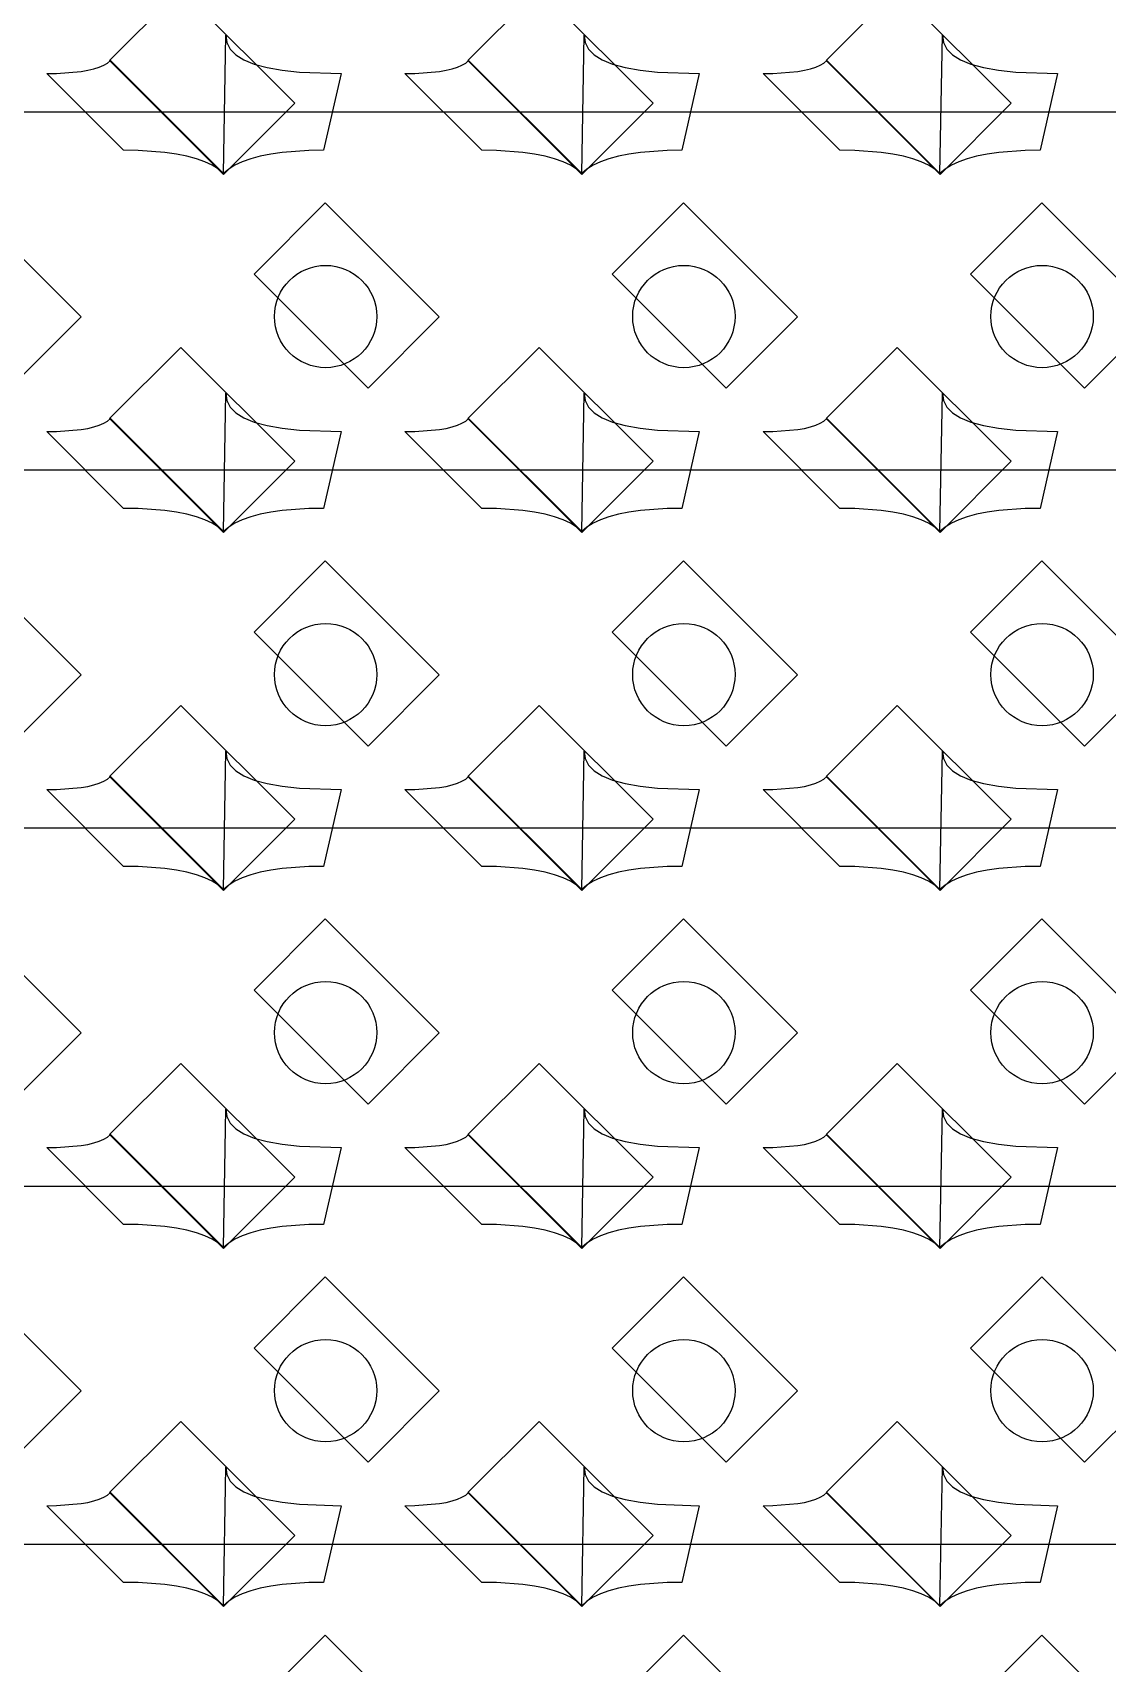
# Model space of a CAD drawing. Header units: inches. Extents: x 0.07 to 4.39, y 0.05 to 2.95.
# Drawn here: x 1.0528 to 1.2628, y 1.1767 to 1.4955 of the extents above; entities that cross this region are included whole.
import ezdxf

# ---------------------------------------------------------------- set-up
doc = ezdxf.new("R2010")
doc.units = ezdxf.units.IN
doc.header["$MEASUREMENT"] = 0
doc.layers.add('Top Layer', color=1, linetype='Continuous')

# ---------------------------------------------------------------- blocks, each defined once
blk = doc.blocks.new('0805_P_______________641')
at = {"layer": 'Top Layer'}
for p, q in [((-0.03937, 0.01575), (-0.01969, 0.01575)), ((-0.03937, -0.01575), (-0.03937, 0.01575)), ((-0.01969, 0.01575), (-0.01969, -0.01575)), ((0.01969, 0.01575), (0.03937, 0.01575)), ((0.01969, -0.01575), (0.01969, 0.01575)), ((0.03937, 0.01575), (0.03937, -0.01575)), ((-0.01969, -0.01575), (-0.03937, -0.01575)), ((0.03937, -0.01575), (0.01969, -0.01575))]:
    blk.add_line(p, q, dxfattribs=at)
blk = doc.blocks.new('0805_P_______________642')
at = {"layer": 'Top Layer'}
for p, q in [((-0.03937, 0.01575), (-0.01969, 0.01575)), ((-0.03937, -0.01575), (-0.03937, 0.01575)), ((-0.01969, 0.01575), (-0.01969, -0.01575)), ((0.01969, 0.01575), (0.03937, 0.01575)), ((0.01969, -0.01575), (0.01969, 0.01575)), ((0.03937, 0.01575), (0.03937, -0.01575)), ((-0.01969, -0.01575), (-0.03937, -0.01575)), ((0.03937, -0.01575), (0.01969, -0.01575))]:
    blk.add_line(p, q, dxfattribs=at)
blk = doc.blocks.new('0805_P_______________643')
at = {"layer": 'Top Layer'}
for p, q in [((-0.03937, 0.01575), (-0.01969, 0.01575)), ((-0.03937, -0.01575), (-0.03937, 0.01575)), ((-0.01969, 0.01575), (-0.01969, -0.01575)), ((0.01969, 0.01575), (0.03937, 0.01575)), ((0.01969, -0.01575), (0.01969, 0.01575)), ((0.03937, 0.01575), (0.03937, -0.01575)), ((-0.01969, -0.01575), (-0.03937, -0.01575)), ((0.03937, -0.01575), (0.01969, -0.01575))]:
    blk.add_line(p, q, dxfattribs=at)
blk = doc.blocks.new('0805_P_______________644')
at = {"layer": 'Top Layer'}
for p, q in [((-0.03937, 0.01575), (-0.01969, 0.01575)), ((-0.03937, -0.01575), (-0.03937, 0.01575)), ((-0.01969, 0.01575), (-0.01969, -0.01575)), ((0.01969, 0.01575), (0.03937, 0.01575)), ((0.01969, -0.01575), (0.01969, 0.01575)), ((0.03937, 0.01575), (0.03937, -0.01575)), ((-0.01969, -0.01575), (-0.03937, -0.01575)), ((0.03937, -0.01575), (0.01969, -0.01575))]:
    blk.add_line(p, q, dxfattribs=at)
blk = doc.blocks.new('0805_P_______________681')
at = {"layer": 'Top Layer'}
for p, q in [((-0.03937, 0.01575), (-0.01969, 0.01575)), ((-0.03937, -0.01575), (-0.03937, 0.01575)), ((-0.01969, 0.01575), (-0.01969, -0.01575)), ((0.01969, 0.01575), (0.03937, 0.01575)), ((0.01969, -0.01575), (0.01969, 0.01575)), ((0.03937, 0.01575), (0.03937, -0.01575)), ((-0.01969, -0.01575), (-0.03937, -0.01575)), ((0.03937, -0.01575), (0.01969, -0.01575))]:
    blk.add_line(p, q, dxfattribs=at)
blk = doc.blocks.new('0805_P_______________682')
at = {"layer": 'Top Layer'}
for p, q in [((-0.03937, 0.01575), (-0.01969, 0.01575)), ((-0.03937, -0.01575), (-0.03937, 0.01575)), ((-0.01969, 0.01575), (-0.01969, -0.01575)), ((0.01969, 0.01575), (0.03937, 0.01575)), ((0.01969, -0.01575), (0.01969, 0.01575)), ((0.03937, 0.01575), (0.03937, -0.01575)), ((-0.01969, -0.01575), (-0.03937, -0.01575)), ((0.03937, -0.01575), (0.01969, -0.01575))]:
    blk.add_line(p, q, dxfattribs=at)
blk = doc.blocks.new('0805_P_______________683')
at = {"layer": 'Top Layer'}
for p, q in [((-0.03937, 0.01575), (-0.01969, 0.01575)), ((-0.03937, -0.01575), (-0.03937, 0.01575)), ((-0.01969, 0.01575), (-0.01969, -0.01575)), ((0.01969, 0.01575), (0.03937, 0.01575)), ((0.01969, -0.01575), (0.01969, 0.01575)), ((0.03937, 0.01575), (0.03937, -0.01575)), ((-0.01969, -0.01575), (-0.03937, -0.01575)), ((0.03937, -0.01575), (0.01969, -0.01575))]:
    blk.add_line(p, q, dxfattribs=at)
blk = doc.blocks.new('0805_P_______________684')
at = {"layer": 'Top Layer'}
for p, q in [((-0.03937, 0.01575), (-0.01969, 0.01575)), ((-0.03937, -0.01575), (-0.03937, 0.01575)), ((-0.01969, 0.01575), (-0.01969, -0.01575)), ((0.01969, 0.01575), (0.03937, 0.01575)), ((0.01969, -0.01575), (0.01969, 0.01575)), ((0.03937, 0.01575), (0.03937, -0.01575)), ((-0.01969, -0.01575), (-0.03937, -0.01575)), ((0.03937, -0.01575), (0.01969, -0.01575))]:
    blk.add_line(p, q, dxfattribs=at)
blk = doc.blocks.new('0805_P_______________721')
at = {"layer": 'Top Layer'}
for p, q in [((-0.03937, 0.01575), (-0.01969, 0.01575)), ((-0.03937, -0.01575), (-0.03937, 0.01575)), ((-0.01969, 0.01575), (-0.01969, -0.01575)), ((0.01969, 0.01575), (0.03937, 0.01575)), ((0.01969, -0.01575), (0.01969, 0.01575)), ((0.03937, 0.01575), (0.03937, -0.01575)), ((-0.01969, -0.01575), (-0.03937, -0.01575)), ((0.03937, -0.01575), (0.01969, -0.01575))]:
    blk.add_line(p, q, dxfattribs=at)
blk = doc.blocks.new('0805_P_______________722')
at = {"layer": 'Top Layer'}
for p, q in [((-0.03937, 0.01575), (-0.01969, 0.01575)), ((-0.03937, -0.01575), (-0.03937, 0.01575)), ((-0.01969, 0.01575), (-0.01969, -0.01575)), ((0.01969, 0.01575), (0.03937, 0.01575)), ((0.01969, -0.01575), (0.01969, 0.01575)), ((0.03937, 0.01575), (0.03937, -0.01575)), ((-0.01969, -0.01575), (-0.03937, -0.01575)), ((0.03937, -0.01575), (0.01969, -0.01575))]:
    blk.add_line(p, q, dxfattribs=at)
blk = doc.blocks.new('0805_P_______________723')
at = {"layer": 'Top Layer'}
for p, q in [((-0.03937, 0.01575), (-0.01969, 0.01575)), ((-0.03937, -0.01575), (-0.03937, 0.01575)), ((-0.01969, 0.01575), (-0.01969, -0.01575)), ((0.01969, 0.01575), (0.03937, 0.01575)), ((0.01969, -0.01575), (0.01969, 0.01575)), ((0.03937, 0.01575), (0.03937, -0.01575)), ((-0.01969, -0.01575), (-0.03937, -0.01575)), ((0.03937, -0.01575), (0.01969, -0.01575))]:
    blk.add_line(p, q, dxfattribs=at)
blk = doc.blocks.new('0805_P_______________724')
at = {"layer": 'Top Layer'}
for p, q in [((-0.03937, 0.01575), (-0.01969, 0.01575)), ((-0.03937, -0.01575), (-0.03937, 0.01575)), ((-0.01969, 0.01575), (-0.01969, -0.01575)), ((0.01969, 0.01575), (0.03937, 0.01575)), ((0.01969, -0.01575), (0.01969, 0.01575)), ((0.03937, 0.01575), (0.03937, -0.01575)), ((-0.01969, -0.01575), (-0.03937, -0.01575)), ((0.03937, -0.01575), (0.01969, -0.01575))]:
    blk.add_line(p, q, dxfattribs=at)
blk = doc.blocks.new('0805_P_______________761')
at = {"layer": 'Top Layer'}
for p, q in [((-0.03937, 0.01575), (-0.01969, 0.01575)), ((-0.03937, -0.01575), (-0.03937, 0.01575)), ((-0.01969, 0.01575), (-0.01969, -0.01575)), ((0.01969, 0.01575), (0.03937, 0.01575)), ((0.01969, -0.01575), (0.01969, 0.01575)), ((0.03937, 0.01575), (0.03937, -0.01575)), ((-0.01969, -0.01575), (-0.03937, -0.01575)), ((0.03937, -0.01575), (0.01969, -0.01575))]:
    blk.add_line(p, q, dxfattribs=at)
blk = doc.blocks.new('0805_P_______________762')
at = {"layer": 'Top Layer'}
for p, q in [((-0.03937, 0.01575), (-0.01969, 0.01575)), ((-0.03937, -0.01575), (-0.03937, 0.01575)), ((-0.01969, 0.01575), (-0.01969, -0.01575)), ((0.01969, 0.01575), (0.03937, 0.01575)), ((0.01969, -0.01575), (0.01969, 0.01575)), ((0.03937, 0.01575), (0.03937, -0.01575)), ((-0.01969, -0.01575), (-0.03937, -0.01575)), ((0.03937, -0.01575), (0.01969, -0.01575))]:
    blk.add_line(p, q, dxfattribs=at)
blk = doc.blocks.new('0805_P_______________763')
at = {"layer": 'Top Layer'}
for p, q in [((-0.03937, 0.01575), (-0.01969, 0.01575)), ((-0.03937, -0.01575), (-0.03937, 0.01575)), ((-0.01969, 0.01575), (-0.01969, -0.01575)), ((0.01969, 0.01575), (0.03937, 0.01575)), ((0.01969, -0.01575), (0.01969, 0.01575)), ((0.03937, 0.01575), (0.03937, -0.01575)), ((-0.01969, -0.01575), (-0.03937, -0.01575)), ((0.03937, -0.01575), (0.01969, -0.01575))]:
    blk.add_line(p, q, dxfattribs=at)
blk = doc.blocks.new('0805_P_______________764')
at = {"layer": 'Top Layer'}
for p, q in [((-0.03937, 0.01575), (-0.01969, 0.01575)), ((-0.03937, -0.01575), (-0.03937, 0.01575)), ((-0.01969, 0.01575), (-0.01969, -0.01575)), ((0.01969, 0.01575), (0.03937, 0.01575)), ((0.01969, -0.01575), (0.01969, 0.01575)), ((0.03937, 0.01575), (0.03937, -0.01575)), ((-0.01969, -0.01575), (-0.03937, -0.01575)), ((0.03937, -0.01575), (0.01969, -0.01575))]:
    blk.add_line(p, q, dxfattribs=at)
blk = doc.blocks.new('0805_P_______________801')
at = {"layer": 'Top Layer'}
for p, q in [((-0.03937, 0.01575), (-0.01969, 0.01575)), ((-0.03937, -0.01575), (-0.03937, 0.01575)), ((-0.01969, 0.01575), (-0.01969, -0.01575)), ((0.01969, 0.01575), (0.03937, 0.01575)), ((0.01969, -0.01575), (0.01969, 0.01575)), ((0.03937, 0.01575), (0.03937, -0.01575)), ((-0.01969, -0.01575), (-0.03937, -0.01575)), ((0.03937, -0.01575), (0.01969, -0.01575))]:
    blk.add_line(p, q, dxfattribs=at)
blk = doc.blocks.new('0805_P_______________802')
at = {"layer": 'Top Layer'}
for p, q in [((-0.03937, 0.01575), (-0.01969, 0.01575)), ((-0.03937, -0.01575), (-0.03937, 0.01575)), ((-0.01969, 0.01575), (-0.01969, -0.01575)), ((0.01969, 0.01575), (0.03937, 0.01575)), ((0.01969, -0.01575), (0.01969, 0.01575)), ((0.03937, 0.01575), (0.03937, -0.01575)), ((-0.01969, -0.01575), (-0.03937, -0.01575)), ((0.03937, -0.01575), (0.01969, -0.01575))]:
    blk.add_line(p, q, dxfattribs=at)
blk = doc.blocks.new('0805_P_______________803')
at = {"layer": 'Top Layer'}
for p, q in [((-0.03937, 0.01575), (-0.01969, 0.01575)), ((-0.03937, -0.01575), (-0.03937, 0.01575)), ((-0.01969, 0.01575), (-0.01969, -0.01575)), ((0.01969, 0.01575), (0.03937, 0.01575)), ((0.01969, -0.01575), (0.01969, 0.01575)), ((0.03937, 0.01575), (0.03937, -0.01575)), ((-0.01969, -0.01575), (-0.03937, -0.01575)), ((0.03937, -0.01575), (0.01969, -0.01575))]:
    blk.add_line(p, q, dxfattribs=at)
blk = doc.blocks.new('0805_P_______________804')
at = {"layer": 'Top Layer'}
for p, q in [((-0.03937, 0.01575), (-0.01969, 0.01575)), ((-0.03937, -0.01575), (-0.03937, 0.01575)), ((-0.01969, 0.01575), (-0.01969, -0.01575)), ((0.01969, 0.01575), (0.03937, 0.01575)), ((0.01969, -0.01575), (0.01969, 0.01575)), ((0.03937, 0.01575), (0.03937, -0.01575)), ((-0.01969, -0.01575), (-0.03937, -0.01575)), ((0.03937, -0.01575), (0.01969, -0.01575))]:
    blk.add_line(p, q, dxfattribs=at)

msp = doc.modelspace()

# ---------------------------------------------------------------- linework, layer by layer
at = {"layer": 'Top Layer'}
for p, q in [((1.09005, 1.46795), (1.09051, 1.495)), ((1.09051, 1.495), (1.09071, 1.49357)), ((1.09071, 1.49357), (1.09137, 1.4923)), ((1.09137, 1.4923), (1.09248, 1.49117)), ((1.16005, 1.46795), (1.16051, 1.495)), ((1.16051, 1.495), (1.16071, 1.49357)), ((1.16071, 1.49357), (1.16137, 1.4923)), ((1.16137, 1.4923), (1.16248, 1.49117)), ((1.23005, 1.46795), (1.23051, 1.495)), ((1.23051, 1.495), (1.23071, 1.49357)), ((1.23071, 1.49357), (1.23137, 1.4923)), ((1.23137, 1.4923), (1.23248, 1.49117)), ((1.06576, 1.48875), (1.06664, 1.48914)), ((1.06664, 1.48914), (1.06737, 1.48957)), ((1.06737, 1.48957), (1.06795, 1.49005)), ((1.06795, 1.49005), (1.09005, 1.46795)), ((1.09248, 1.49117), (1.09405, 1.4902)), ((1.09405, 1.4902), (1.09607, 1.48937)), ((1.09607, 1.48937), (1.09855, 1.4887)), ((1.13576, 1.48875), (1.13664, 1.48914)), ((1.13664, 1.48914), (1.13737, 1.48957)), ((1.13737, 1.48957), (1.13795, 1.49005)), ((1.13795, 1.49005), (1.16005, 1.46795)), ((1.16248, 1.49117), (1.16405, 1.4902)), ((1.16405, 1.4902), (1.16607, 1.48937)), ((1.16607, 1.48937), (1.16855, 1.4887)), ((1.20576, 1.48875), (1.20664, 1.48914)), ((1.20664, 1.48914), (1.20737, 1.48957)), ((1.20737, 1.48957), (1.20795, 1.49005)), ((1.20795, 1.49005), (1.23005, 1.46795)), ((1.23248, 1.49117), (1.23405, 1.4902)), ((1.23405, 1.4902), (1.23607, 1.48937)), ((1.23607, 1.48937), (1.23855, 1.4887)), ((1.05551, 1.4875), (1.05741, 1.48753)), ((1.07051, 1.4725), (1.05551, 1.4875)), ((1.05741, 1.48753), (1.06225, 1.48791)), ((1.06225, 1.48791), (1.06356, 1.48814)), ((1.06356, 1.48814), (1.06474, 1.48842)), ((1.06474, 1.48842), (1.06576, 1.48875)), ((1.09855, 1.4887), (1.10148, 1.48817)), ((1.10148, 1.48817), (1.10487, 1.4878)), ((1.10487, 1.4878), (1.11301, 1.4875)), ((1.11301, 1.4875), (1.1096, 1.4725)), ((1.12551, 1.4875), (1.12741, 1.48753)), ((1.14051, 1.4725), (1.12551, 1.4875)), ((1.12741, 1.48753), (1.13225, 1.48791)), ((1.13225, 1.48791), (1.13356, 1.48814)), ((1.13356, 1.48814), (1.13474, 1.48842)), ((1.13474, 1.48842), (1.13576, 1.48875)), ((1.16855, 1.4887), (1.17148, 1.48817)), ((1.17148, 1.48817), (1.17487, 1.4878)), ((1.17487, 1.4878), (1.18301, 1.4875)), ((1.18301, 1.4875), (1.1796, 1.4725)), ((1.19551, 1.4875), (1.19741, 1.48753)), ((1.21051, 1.4725), (1.19551, 1.4875)), ((1.19741, 1.48753), (1.20225, 1.48791)), ((1.20225, 1.48791), (1.20356, 1.48814)), ((1.20356, 1.48814), (1.20474, 1.48842)), ((1.20474, 1.48842), (1.20576, 1.48875)), ((1.23855, 1.4887), (1.24148, 1.48817)), ((1.24148, 1.48817), (1.24487, 1.4878)), ((1.24487, 1.4878), (1.25301, 1.4875)), ((1.25301, 1.4875), (1.2496, 1.4725)), ((1.01588, 1.48), (1.22588, 1.48)), ((1.22588, 1.48), (1.29588, 1.48)), ((1.0734, 1.47245), (1.07051, 1.4725)), ((1.07857, 1.47209), (1.0734, 1.47245)), ((1.08084, 1.47177), (1.07857, 1.47209)), ((1.0829, 1.47136), (1.08084, 1.47177)), ((1.08475, 1.47086), (1.0829, 1.47136)), ((1.08639, 1.47027), (1.08475, 1.47086)), ((1.08782, 1.46959), (1.08639, 1.47027)), ((1.09372, 1.47027), (1.09229, 1.46959)), ((1.09536, 1.47086), (1.09372, 1.47027)), ((1.09721, 1.47136), (1.09536, 1.47086)), ((1.09927, 1.47177), (1.09721, 1.47136)), ((1.10154, 1.47209), (1.09927, 1.47177)), ((1.10671, 1.47245), (1.10154, 1.47209)), ((1.1096, 1.4725), (1.10671, 1.47245)), ((1.1434, 1.47245), (1.14051, 1.4725)), ((1.14857, 1.47209), (1.1434, 1.47245)), ((1.15084, 1.47177), (1.14857, 1.47209)), ((1.1529, 1.47136), (1.15084, 1.47177)), ((1.15475, 1.47086), (1.1529, 1.47136)), ((1.15639, 1.47027), (1.15475, 1.47086)), ((1.15782, 1.46959), (1.15639, 1.47027)), ((1.16372, 1.47027), (1.16229, 1.46959)), ((1.16536, 1.47086), (1.16372, 1.47027)), ((1.16721, 1.47136), (1.16536, 1.47086)), ((1.16927, 1.47177), (1.16721, 1.47136)), ((1.17154, 1.47209), (1.16927, 1.47177)), ((1.17671, 1.47245), (1.17154, 1.47209)), ((1.1796, 1.4725), (1.17671, 1.47245)), ((1.2134, 1.47245), (1.21051, 1.4725)), ((1.21857, 1.47209), (1.2134, 1.47245)), ((1.22084, 1.47177), (1.21857, 1.47209)), ((1.2229, 1.47136), (1.22084, 1.47177)), ((1.22475, 1.47086), (1.2229, 1.47136)), ((1.22639, 1.47027), (1.22475, 1.47086)), ((1.22782, 1.46959), (1.22639, 1.47027)), ((1.23372, 1.47027), (1.23229, 1.46959)), ((1.23536, 1.47086), (1.23372, 1.47027)), ((1.23721, 1.47136), (1.23536, 1.47086)), ((1.23927, 1.47177), (1.23721, 1.47136)), ((1.24154, 1.47209), (1.23927, 1.47177)), ((1.24671, 1.47245), (1.24154, 1.47209)), ((1.2496, 1.4725), (1.24671, 1.47245)), ((1.08904, 1.46882), (1.08782, 1.46959)), ((1.09005, 1.46795), (1.08904, 1.46882)), ((1.09107, 1.46882), (1.09005, 1.46795)), ((1.09229, 1.46959), (1.09107, 1.46882)), ((1.15904, 1.46882), (1.15782, 1.46959)), ((1.16005, 1.46795), (1.15904, 1.46882)), ((1.16107, 1.46882), (1.16005, 1.46795)), ((1.16229, 1.46959), (1.16107, 1.46882)), ((1.22904, 1.46882), (1.22782, 1.46959)), ((1.23005, 1.46795), (1.22904, 1.46882)), ((1.23107, 1.46882), (1.23005, 1.46795)), ((1.23229, 1.46959), (1.23107, 1.46882)), ((1.09005, 1.39795), (1.09051, 1.425)), ((1.09051, 1.425), (1.09071, 1.42357)), ((1.09071, 1.42357), (1.09137, 1.4223)), ((1.09137, 1.4223), (1.09248, 1.42117)), ((1.16005, 1.39795), (1.16051, 1.425)), ((1.16051, 1.425), (1.16071, 1.42357)), ((1.16071, 1.42357), (1.16137, 1.4223)), ((1.16137, 1.4223), (1.16248, 1.42117)), ((1.23005, 1.39795), (1.23051, 1.425)), ((1.23051, 1.425), (1.23071, 1.42357)), ((1.23071, 1.42357), (1.23137, 1.4223)), ((1.23137, 1.4223), (1.23248, 1.42117)), ((1.06576, 1.41875), (1.06664, 1.41914)), ((1.06664, 1.41914), (1.06737, 1.41957)), ((1.06737, 1.41957), (1.06795, 1.42006)), ((1.06795, 1.42006), (1.09005, 1.39795)), ((1.09248, 1.42117), (1.09405, 1.4202)), ((1.09405, 1.4202), (1.09607, 1.41937)), ((1.09607, 1.41937), (1.09855, 1.4187)), ((1.13576, 1.41875), (1.13664, 1.41914)), ((1.13664, 1.41914), (1.13737, 1.41957)), ((1.13737, 1.41957), (1.13795, 1.42006)), ((1.13795, 1.42006), (1.16005, 1.39795)), ((1.16248, 1.42117), (1.16405, 1.4202)), ((1.16405, 1.4202), (1.16607, 1.41937)), ((1.16607, 1.41937), (1.16855, 1.4187)), ((1.20576, 1.41875), (1.20664, 1.41914)), ((1.20664, 1.41914), (1.20737, 1.41957)), ((1.20737, 1.41957), (1.20795, 1.42006)), ((1.20795, 1.42006), (1.23005, 1.39795)), ((1.23248, 1.42117), (1.23405, 1.4202)), ((1.23405, 1.4202), (1.23607, 1.41937)), ((1.23607, 1.41937), (1.23855, 1.4187)), ((1.05551, 1.4175), (1.05741, 1.41753)), ((1.07051, 1.4025), (1.05551, 1.4175)), ((1.05741, 1.41753), (1.06225, 1.41791)), ((1.06225, 1.41791), (1.06356, 1.41814)), ((1.06356, 1.41814), (1.06474, 1.41842)), ((1.06474, 1.41842), (1.06576, 1.41875)), ((1.09855, 1.4187), (1.10148, 1.41817)), ((1.10148, 1.41817), (1.10487, 1.4178)), ((1.10487, 1.4178), (1.11301, 1.4175)), ((1.11301, 1.4175), (1.1096, 1.4025)), ((1.12551, 1.4175), (1.12741, 1.41753)), ((1.14051, 1.4025), (1.12551, 1.4175)), ((1.12741, 1.41753), (1.13225, 1.41791)), ((1.13225, 1.41791), (1.13356, 1.41814)), ((1.13356, 1.41814), (1.13474, 1.41842)), ((1.13474, 1.41842), (1.13576, 1.41875)), ((1.16855, 1.4187), (1.17148, 1.41817)), ((1.17148, 1.41817), (1.17487, 1.4178)), ((1.17487, 1.4178), (1.18301, 1.4175)), ((1.18301, 1.4175), (1.1796, 1.4025)), ((1.19551, 1.4175), (1.19741, 1.41753)), ((1.21051, 1.4025), (1.19551, 1.4175)), ((1.19741, 1.41753), (1.20225, 1.41791)), ((1.20225, 1.41791), (1.20356, 1.41814)), ((1.20356, 1.41814), (1.20474, 1.41842)), ((1.20474, 1.41842), (1.20576, 1.41875)), ((1.23855, 1.4187), (1.24148, 1.41817)), ((1.24148, 1.41817), (1.24487, 1.4178)), ((1.24487, 1.4178), (1.25301, 1.4175)), ((1.25301, 1.4175), (1.2496, 1.4025)), ((0.87588, 1.41), (1.08588, 1.41)), ((1.08588, 1.41), (1.22588, 1.41)), ((1.22588, 1.41), (1.29588, 1.41)), ((1.0734, 1.40245), (1.07051, 1.4025)), ((1.07857, 1.40209), (1.0734, 1.40245)), ((1.08084, 1.40177), (1.07857, 1.40209)), ((1.0829, 1.40136), (1.08084, 1.40177)), ((1.08475, 1.40086), (1.0829, 1.40136)), ((1.08639, 1.40027), (1.08475, 1.40086)), ((1.08782, 1.39959), (1.08639, 1.40027)), ((1.09372, 1.40027), (1.09229, 1.39959)), ((1.09536, 1.40086), (1.09372, 1.40027)), ((1.09721, 1.40136), (1.09536, 1.40086)), ((1.09927, 1.40177), (1.09721, 1.40136)), ((1.10154, 1.40209), (1.09927, 1.40177)), ((1.10671, 1.40245), (1.10154, 1.40209)), ((1.1096, 1.4025), (1.10671, 1.40245)), ((1.1434, 1.40245), (1.14051, 1.4025)), ((1.14857, 1.40209), (1.1434, 1.40245)), ((1.15084, 1.40177), (1.14857, 1.40209)), ((1.1529, 1.40136), (1.15084, 1.40177)), ((1.15475, 1.40086), (1.1529, 1.40136)), ((1.15639, 1.40027), (1.15475, 1.40086)), ((1.15782, 1.39959), (1.15639, 1.40027)), ((1.16372, 1.40027), (1.16229, 1.39959)), ((1.16536, 1.40086), (1.16372, 1.40027)), ((1.16721, 1.40136), (1.16536, 1.40086)), ((1.16927, 1.40177), (1.16721, 1.40136)), ((1.17154, 1.40209), (1.16927, 1.40177)), ((1.17671, 1.40245), (1.17154, 1.40209)), ((1.1796, 1.4025), (1.17671, 1.40245)), ((1.2134, 1.40245), (1.21051, 1.4025)), ((1.21857, 1.40209), (1.2134, 1.40245)), ((1.22084, 1.40177), (1.21857, 1.40209)), ((1.2229, 1.40136), (1.22084, 1.40177)), ((1.22475, 1.40086), (1.2229, 1.40136)), ((1.22639, 1.40027), (1.22475, 1.40086)), ((1.22782, 1.39959), (1.22639, 1.40027)), ((1.23372, 1.40027), (1.23229, 1.39959)), ((1.23536, 1.40086), (1.23372, 1.40027)), ((1.23721, 1.40136), (1.23536, 1.40086)), ((1.23927, 1.40177), (1.23721, 1.40136)), ((1.24154, 1.40209), (1.23927, 1.40177)), ((1.24671, 1.40245), (1.24154, 1.40209)), ((1.2496, 1.4025), (1.24671, 1.40245)), ((1.08904, 1.39882), (1.08782, 1.39959)), ((1.09005, 1.39795), (1.08904, 1.39882)), ((1.09107, 1.39882), (1.09005, 1.39795)), ((1.09229, 1.39959), (1.09107, 1.39882)), ((1.15904, 1.39882), (1.15782, 1.39959)), ((1.16005, 1.39795), (1.15904, 1.39882)), ((1.16107, 1.39882), (1.16005, 1.39795)), ((1.16229, 1.39959), (1.16107, 1.39882)), ((1.22904, 1.39882), (1.22782, 1.39959)), ((1.23005, 1.39795), (1.22904, 1.39882)), ((1.23107, 1.39882), (1.23005, 1.39795)), ((1.23229, 1.39959), (1.23107, 1.39882)), ((1.09005, 1.32795), (1.09051, 1.355)), ((1.09051, 1.355), (1.09071, 1.35357)), ((1.09071, 1.35357), (1.09137, 1.3523)), ((1.09137, 1.3523), (1.09248, 1.35117)), ((1.16005, 1.32795), (1.16051, 1.355)), ((1.16051, 1.355), (1.16071, 1.35357)), ((1.16071, 1.35357), (1.16137, 1.3523)), ((1.16137, 1.3523), (1.16248, 1.35117)), ((1.23005, 1.32795), (1.23051, 1.355)), ((1.23051, 1.355), (1.23071, 1.35357)), ((1.23071, 1.35357), (1.23137, 1.3523)), ((1.23137, 1.3523), (1.23248, 1.35117)), ((1.06474, 1.34842), (1.06576, 1.34875)), ((1.06576, 1.34875), (1.06664, 1.34914)), ((1.06664, 1.34914), (1.06737, 1.34957)), ((1.06737, 1.34957), (1.06795, 1.35006)), ((1.06795, 1.35006), (1.09005, 1.32795)), ((1.09248, 1.35117), (1.09405, 1.3502)), ((1.09405, 1.3502), (1.09607, 1.34937)), ((1.09607, 1.34937), (1.09855, 1.3487)), ((1.13474, 1.34842), (1.13576, 1.34875)), ((1.13576, 1.34875), (1.13664, 1.34914)), ((1.13664, 1.34914), (1.13737, 1.34957)), ((1.13737, 1.34957), (1.13795, 1.35006)), ((1.13795, 1.35006), (1.16005, 1.32795)), ((1.16248, 1.35117), (1.16405, 1.3502)), ((1.16405, 1.3502), (1.16607, 1.34937)), ((1.16607, 1.34937), (1.16855, 1.3487)), ((1.20474, 1.34842), (1.20576, 1.34875)), ((1.20576, 1.34875), (1.20664, 1.34914)), ((1.20664, 1.34914), (1.20737, 1.34957)), ((1.20737, 1.34957), (1.20795, 1.35006)), ((1.20795, 1.35006), (1.23005, 1.32795)), ((1.23248, 1.35117), (1.23405, 1.3502)), ((1.23405, 1.3502), (1.23607, 1.34937)), ((1.23607, 1.34937), (1.23855, 1.3487)), ((1.05551, 1.3475), (1.05741, 1.34753)), ((1.07051, 1.3325), (1.05551, 1.3475)), ((1.05741, 1.34753), (1.06225, 1.34791)), ((1.06225, 1.34791), (1.06356, 1.34814)), ((1.06356, 1.34814), (1.06474, 1.34842)), ((1.09855, 1.3487), (1.10148, 1.34817)), ((1.10148, 1.34817), (1.10487, 1.3478)), ((1.10487, 1.3478), (1.11301, 1.3475)), ((1.11301, 1.3475), (1.1096, 1.3325)), ((1.12551, 1.3475), (1.12741, 1.34753)), ((1.14051, 1.3325), (1.12551, 1.3475)), ((1.12741, 1.34753), (1.13225, 1.34791)), ((1.13225, 1.34791), (1.13356, 1.34814)), ((1.13356, 1.34814), (1.13474, 1.34842)), ((1.16855, 1.3487), (1.17148, 1.34817)), ((1.17148, 1.34817), (1.17487, 1.3478)), ((1.17487, 1.3478), (1.18301, 1.3475)), ((1.18301, 1.3475), (1.1796, 1.3325)), ((1.19551, 1.3475), (1.19741, 1.34753)), ((1.21051, 1.3325), (1.19551, 1.3475)), ((1.19741, 1.34753), (1.20225, 1.34791)), ((1.20225, 1.34791), (1.20356, 1.34814)), ((1.20356, 1.34814), (1.20474, 1.34842)), ((1.23855, 1.3487), (1.24148, 1.34817)), ((1.24148, 1.34817), (1.24487, 1.3478)), ((1.24487, 1.3478), (1.25301, 1.3475)), ((1.25301, 1.3475), (1.2496, 1.3325)), ((1.01588, 1.34), (1.22588, 1.34)), ((1.22588, 1.34), (1.29588, 1.34)), ((1.0734, 1.33245), (1.07051, 1.3325)), ((1.07857, 1.33209), (1.0734, 1.33245)), ((1.08084, 1.33177), (1.07857, 1.33209)), ((1.0829, 1.33136), (1.08084, 1.33177)), ((1.08475, 1.33086), (1.0829, 1.33136)), ((1.08639, 1.33027), (1.08475, 1.33086)), ((1.08782, 1.32959), (1.08639, 1.33027)), ((1.09372, 1.33027), (1.09229, 1.32959)), ((1.09536, 1.33086), (1.09372, 1.33027)), ((1.09721, 1.33136), (1.09536, 1.33086)), ((1.09927, 1.33177), (1.09721, 1.33136)), ((1.10154, 1.33209), (1.09927, 1.33177)), ((1.10671, 1.33245), (1.10154, 1.33209)), ((1.1096, 1.3325), (1.10671, 1.33245)), ((1.1434, 1.33245), (1.14051, 1.3325)), ((1.14857, 1.33209), (1.1434, 1.33245)), ((1.15084, 1.33177), (1.14857, 1.33209)), ((1.1529, 1.33136), (1.15084, 1.33177)), ((1.15475, 1.33086), (1.1529, 1.33136)), ((1.15639, 1.33027), (1.15475, 1.33086)), ((1.15782, 1.32959), (1.15639, 1.33027)), ((1.16372, 1.33027), (1.16229, 1.32959)), ((1.16536, 1.33086), (1.16372, 1.33027)), ((1.16721, 1.33136), (1.16536, 1.33086)), ((1.16927, 1.33177), (1.16721, 1.33136)), ((1.17154, 1.33209), (1.16927, 1.33177)), ((1.17671, 1.33245), (1.17154, 1.33209)), ((1.1796, 1.3325), (1.17671, 1.33245)), ((1.2134, 1.33245), (1.21051, 1.3325)), ((1.21857, 1.33209), (1.2134, 1.33245)), ((1.22084, 1.33177), (1.21857, 1.33209)), ((1.2229, 1.33136), (1.22084, 1.33177)), ((1.22475, 1.33086), (1.2229, 1.33136)), ((1.22639, 1.33027), (1.22475, 1.33086)), ((1.22782, 1.32959), (1.22639, 1.33027)), ((1.23372, 1.33027), (1.23229, 1.32959)), ((1.23536, 1.33086), (1.23372, 1.33027)), ((1.23721, 1.33136), (1.23536, 1.33086)), ((1.23927, 1.33177), (1.23721, 1.33136)), ((1.24154, 1.33209), (1.23927, 1.33177)), ((1.24671, 1.33245), (1.24154, 1.33209)), ((1.2496, 1.3325), (1.24671, 1.33245)), ((1.08904, 1.32882), (1.08782, 1.32959)), ((1.09005, 1.32795), (1.08904, 1.32882)), ((1.09107, 1.32882), (1.09005, 1.32795)), ((1.09229, 1.32959), (1.09107, 1.32882)), ((1.15904, 1.32882), (1.15782, 1.32959)), ((1.16005, 1.32795), (1.15904, 1.32882)), ((1.16107, 1.32882), (1.16005, 1.32795)), ((1.16229, 1.32959), (1.16107, 1.32882)), ((1.22904, 1.32882), (1.22782, 1.32959)), ((1.23005, 1.32795), (1.22904, 1.32882)), ((1.23107, 1.32882), (1.23005, 1.32795)), ((1.23229, 1.32959), (1.23107, 1.32882)), ((1.09005, 1.25795), (1.09051, 1.285)), ((1.09051, 1.285), (1.09071, 1.28357)), ((1.16005, 1.25795), (1.16051, 1.285)), ((1.16051, 1.285), (1.16071, 1.28357)), ((1.23005, 1.25795), (1.23051, 1.285)), ((1.23051, 1.285), (1.23071, 1.28357)), ((1.09071, 1.28357), (1.09137, 1.2823)), ((1.09137, 1.2823), (1.09248, 1.28117)), ((1.16071, 1.28357), (1.16137, 1.2823)), ((1.16137, 1.2823), (1.16248, 1.28117)), ((1.23071, 1.28357), (1.23137, 1.2823)), ((1.23137, 1.2823), (1.23248, 1.28117)), ((1.06474, 1.27842), (1.06576, 1.27875)), ((1.06576, 1.27875), (1.06664, 1.27914)), ((1.06664, 1.27914), (1.06737, 1.27957)), ((1.06737, 1.27957), (1.06795, 1.28005)), ((1.06795, 1.28005), (1.09005, 1.25795)), ((1.09248, 1.28117), (1.09405, 1.2802)), ((1.09405, 1.2802), (1.09607, 1.27937)), ((1.09607, 1.27937), (1.09855, 1.2787)), ((1.09855, 1.2787), (1.10148, 1.27817)), ((1.13474, 1.27842), (1.13576, 1.27875)), ((1.13576, 1.27875), (1.13664, 1.27914)), ((1.13664, 1.27914), (1.13737, 1.27957)), ((1.13737, 1.27957), (1.13795, 1.28005)), ((1.13795, 1.28005), (1.16005, 1.25795)), ((1.16248, 1.28117), (1.16405, 1.2802)), ((1.16405, 1.2802), (1.16607, 1.27937)), ((1.16607, 1.27937), (1.16855, 1.2787)), ((1.16855, 1.2787), (1.17148, 1.27817)), ((1.20474, 1.27842), (1.20576, 1.27875)), ((1.20576, 1.27875), (1.20664, 1.27914)), ((1.20664, 1.27914), (1.20737, 1.27957)), ((1.20737, 1.27957), (1.20795, 1.28005)), ((1.20795, 1.28005), (1.23005, 1.25795)), ((1.23248, 1.28117), (1.23405, 1.2802)), ((1.23405, 1.2802), (1.23607, 1.27937)), ((1.23607, 1.27937), (1.23855, 1.2787)), ((1.23855, 1.2787), (1.24148, 1.27817)), ((1.05551, 1.2775), (1.05741, 1.27753)), ((1.07051, 1.2625), (1.05551, 1.2775)), ((1.05741, 1.27753), (1.06225, 1.27791)), ((1.06225, 1.27791), (1.06356, 1.27814)), ((1.06356, 1.27814), (1.06474, 1.27842)), ((1.10148, 1.27817), (1.10487, 1.2778)), ((1.10487, 1.2778), (1.11301, 1.2775)), ((1.11301, 1.2775), (1.1096, 1.2625)), ((1.12551, 1.2775), (1.12741, 1.27753)), ((1.14051, 1.2625), (1.12551, 1.2775)), ((1.12741, 1.27753), (1.13225, 1.27791)), ((1.13225, 1.27791), (1.13356, 1.27814)), ((1.13356, 1.27814), (1.13474, 1.27842)), ((1.17148, 1.27817), (1.17487, 1.2778)), ((1.17487, 1.2778), (1.18301, 1.2775)), ((1.18301, 1.2775), (1.1796, 1.2625)), ((1.19551, 1.2775), (1.19741, 1.27753)), ((1.21051, 1.2625), (1.19551, 1.2775)), ((1.19741, 1.27753), (1.20225, 1.27791)), ((1.20225, 1.27791), (1.20356, 1.27814)), ((1.20356, 1.27814), (1.20474, 1.27842)), ((1.24148, 1.27817), (1.24487, 1.2778)), ((1.24487, 1.2778), (1.25301, 1.2775)), ((1.25301, 1.2775), (1.2496, 1.2625)), ((0.88, 1.27), (1.08588, 1.27)), ((1.08588, 1.27), (1.22588, 1.27)), ((1.22588, 1.27), (1.29588, 1.27)), ((1.0734, 1.26245), (1.07051, 1.2625)), ((1.07857, 1.26209), (1.0734, 1.26245)), ((1.08084, 1.26177), (1.07857, 1.26209)), ((1.0829, 1.26136), (1.08084, 1.26177)), ((1.08475, 1.26086), (1.0829, 1.26136)), ((1.08639, 1.26027), (1.08475, 1.26086)), ((1.08782, 1.25959), (1.08639, 1.26027)), ((1.08904, 1.25882), (1.08782, 1.25959)), ((1.09229, 1.25959), (1.09107, 1.25882)), ((1.09372, 1.26027), (1.09229, 1.25959)), ((1.09536, 1.26086), (1.09372, 1.26027)), ((1.09721, 1.26136), (1.09536, 1.26086)), ((1.09927, 1.26177), (1.09721, 1.26136)), ((1.10154, 1.26209), (1.09927, 1.26177)), ((1.10671, 1.26245), (1.10154, 1.26209)), ((1.1096, 1.2625), (1.10671, 1.26245)), ((1.1434, 1.26245), (1.14051, 1.2625)), ((1.14857, 1.26209), (1.1434, 1.26245)), ((1.15084, 1.26177), (1.14857, 1.26209)), ((1.1529, 1.26136), (1.15084, 1.26177)), ((1.15475, 1.26086), (1.1529, 1.26136)), ((1.15639, 1.26027), (1.15475, 1.26086)), ((1.15782, 1.25959), (1.15639, 1.26027)), ((1.15904, 1.25882), (1.15782, 1.25959)), ((1.16229, 1.25959), (1.16107, 1.25882)), ((1.16372, 1.26027), (1.16229, 1.25959)), ((1.16536, 1.26086), (1.16372, 1.26027)), ((1.16721, 1.26136), (1.16536, 1.26086)), ((1.16927, 1.26177), (1.16721, 1.26136)), ((1.17154, 1.26209), (1.16927, 1.26177)), ((1.17671, 1.26245), (1.17154, 1.26209)), ((1.1796, 1.2625), (1.17671, 1.26245)), ((1.2134, 1.26245), (1.21051, 1.2625)), ((1.21857, 1.26209), (1.2134, 1.26245)), ((1.22084, 1.26177), (1.21857, 1.26209)), ((1.2229, 1.26136), (1.22084, 1.26177)), ((1.22475, 1.26086), (1.2229, 1.26136)), ((1.22639, 1.26027), (1.22475, 1.26086)), ((1.22782, 1.25959), (1.22639, 1.26027)), ((1.22904, 1.25882), (1.22782, 1.25959)), ((1.23229, 1.25959), (1.23107, 1.25882)), ((1.23372, 1.26027), (1.23229, 1.25959)), ((1.23536, 1.26086), (1.23372, 1.26027)), ((1.23721, 1.26136), (1.23536, 1.26086)), ((1.23927, 1.26177), (1.23721, 1.26136)), ((1.24154, 1.26209), (1.23927, 1.26177)), ((1.24671, 1.26245), (1.24154, 1.26209)), ((1.2496, 1.2625), (1.24671, 1.26245)), ((1.09005, 1.25795), (1.08904, 1.25882)), ((1.09107, 1.25882), (1.09005, 1.25795)), ((1.16005, 1.25795), (1.15904, 1.25882)), ((1.16107, 1.25882), (1.16005, 1.25795)), ((1.23005, 1.25795), (1.22904, 1.25882)), ((1.23107, 1.25882), (1.23005, 1.25795)), ((1.09005, 1.18795), (1.09051, 1.215)), ((1.09051, 1.215), (1.09071, 1.21357)), ((1.16005, 1.18795), (1.16051, 1.215)), ((1.16051, 1.215), (1.16071, 1.21357)), ((1.23005, 1.18795), (1.23051, 1.215)), ((1.23051, 1.215), (1.23071, 1.21357)), ((1.09071, 1.21357), (1.09137, 1.2123)), ((1.09137, 1.2123), (1.09248, 1.21117)), ((1.16071, 1.21357), (1.16137, 1.2123)), ((1.16137, 1.2123), (1.16248, 1.21117)), ((1.23071, 1.21357), (1.23137, 1.2123)), ((1.23137, 1.2123), (1.23248, 1.21117)), ((1.06474, 1.20842), (1.06576, 1.20875)), ((1.06576, 1.20875), (1.06664, 1.20914)), ((1.06664, 1.20914), (1.06737, 1.20957)), ((1.06737, 1.20957), (1.06795, 1.21006)), ((1.06795, 1.21006), (1.09005, 1.18795)), ((1.09248, 1.21117), (1.09405, 1.2102)), ((1.09405, 1.2102), (1.09607, 1.20937)), ((1.09607, 1.20937), (1.09855, 1.2087)), ((1.09855, 1.2087), (1.10148, 1.20817)), ((1.13474, 1.20842), (1.13576, 1.20875)), ((1.13576, 1.20875), (1.13664, 1.20914)), ((1.13664, 1.20914), (1.13737, 1.20957)), ((1.13737, 1.20957), (1.13795, 1.21006)), ((1.13795, 1.21006), (1.16005, 1.18795)), ((1.16248, 1.21117), (1.16405, 1.2102)), ((1.16405, 1.2102), (1.16607, 1.20937)), ((1.16607, 1.20937), (1.16855, 1.2087)), ((1.16855, 1.2087), (1.17148, 1.20817)), ((1.20474, 1.20842), (1.20576, 1.20875)), ((1.20576, 1.20875), (1.20664, 1.20914)), ((1.20664, 1.20914), (1.20737, 1.20957)), ((1.20737, 1.20957), (1.20795, 1.21006)), ((1.20795, 1.21006), (1.23005, 1.18795)), ((1.23248, 1.21117), (1.23405, 1.2102)), ((1.23405, 1.2102), (1.23607, 1.20937)), ((1.23607, 1.20937), (1.23855, 1.2087)), ((1.23855, 1.2087), (1.24148, 1.20817)), ((1.05551, 1.2075), (1.05741, 1.20753)), ((1.07051, 1.1925), (1.05551, 1.2075)), ((1.05741, 1.20753), (1.06225, 1.20791)), ((1.06225, 1.20791), (1.06356, 1.20814)), ((1.06356, 1.20814), (1.06474, 1.20842)), ((1.10148, 1.20817), (1.10487, 1.2078)), ((1.10487, 1.2078), (1.11301, 1.2075)), ((1.11301, 1.2075), (1.1096, 1.1925)), ((1.12551, 1.2075), (1.12741, 1.20753)), ((1.14051, 1.1925), (1.12551, 1.2075)), ((1.12741, 1.20753), (1.13225, 1.20791)), ((1.13225, 1.20791), (1.13356, 1.20814)), ((1.13356, 1.20814), (1.13474, 1.20842)), ((1.17148, 1.20817), (1.17487, 1.2078)), ((1.17487, 1.2078), (1.18301, 1.2075)), ((1.18301, 1.2075), (1.1796, 1.1925)), ((1.19551, 1.2075), (1.19741, 1.20753)), ((1.21051, 1.1925), (1.19551, 1.2075)), ((1.19741, 1.20753), (1.20225, 1.20791)), ((1.20225, 1.20791), (1.20356, 1.20814)), ((1.20356, 1.20814), (1.20474, 1.20842)), ((1.24148, 1.20817), (1.24487, 1.2078)), ((1.24487, 1.2078), (1.25301, 1.2075)), ((1.25301, 1.2075), (1.2496, 1.1925)), ((0.87588, 1.2), (1.08588, 1.2)), ((1.08588, 1.2), (1.22588, 1.2)), ((1.22588, 1.2), (1.29588, 1.2)), ((1.0734, 1.19245), (1.07051, 1.1925)), ((1.1096, 1.1925), (1.10671, 1.19245)), ((1.1434, 1.19245), (1.14051, 1.1925)), ((1.1796, 1.1925), (1.17671, 1.19245)), ((1.2134, 1.19245), (1.21051, 1.1925)), ((1.2496, 1.1925), (1.24671, 1.19245)), ((1.07857, 1.19209), (1.0734, 1.19245)), ((1.08084, 1.19177), (1.07857, 1.19209)), ((1.0829, 1.19136), (1.08084, 1.19177)), ((1.08475, 1.19086), (1.0829, 1.19136)), ((1.08639, 1.19027), (1.08475, 1.19086)), ((1.08782, 1.18959), (1.08639, 1.19027)), ((1.08904, 1.18882), (1.08782, 1.18959)), ((1.09229, 1.18959), (1.09107, 1.18882)), ((1.09372, 1.19027), (1.09229, 1.18959)), ((1.09536, 1.19086), (1.09372, 1.19027)), ((1.09721, 1.19136), (1.09536, 1.19086)), ((1.09927, 1.19177), (1.09721, 1.19136)), ((1.10154, 1.19209), (1.09927, 1.19177)), ((1.10671, 1.19245), (1.10154, 1.19209)), ((1.14857, 1.19209), (1.1434, 1.19245)), ((1.15084, 1.19177), (1.14857, 1.19209)), ((1.1529, 1.19136), (1.15084, 1.19177)), ((1.15475, 1.19086), (1.1529, 1.19136)), ((1.15639, 1.19027), (1.15475, 1.19086)), ((1.15782, 1.18959), (1.15639, 1.19027)), ((1.15904, 1.18882), (1.15782, 1.18959)), ((1.16229, 1.18959), (1.16107, 1.18882)), ((1.16372, 1.19027), (1.16229, 1.18959)), ((1.16536, 1.19086), (1.16372, 1.19027)), ((1.16721, 1.19136), (1.16536, 1.19086)), ((1.16927, 1.19177), (1.16721, 1.19136)), ((1.17154, 1.19209), (1.16927, 1.19177)), ((1.17671, 1.19245), (1.17154, 1.19209)), ((1.21857, 1.19209), (1.2134, 1.19245)), ((1.22084, 1.19177), (1.21857, 1.19209)), ((1.2229, 1.19136), (1.22084, 1.19177)), ((1.22475, 1.19086), (1.2229, 1.19136)), ((1.22639, 1.19027), (1.22475, 1.19086)), ((1.22782, 1.18959), (1.22639, 1.19027)), ((1.22904, 1.18882), (1.22782, 1.18959)), ((1.23229, 1.18959), (1.23107, 1.18882)), ((1.23372, 1.19027), (1.23229, 1.18959)), ((1.23536, 1.19086), (1.23372, 1.19027)), ((1.23721, 1.19136), (1.23536, 1.19086)), ((1.23927, 1.19177), (1.23721, 1.19136)), ((1.24154, 1.19209), (1.23927, 1.19177)), ((1.24671, 1.19245), (1.24154, 1.19209)), ((1.09005, 1.18795), (1.08904, 1.18882)), ((1.09107, 1.18882), (1.09005, 1.18795)), ((1.16005, 1.18795), (1.15904, 1.18882)), ((1.16107, 1.18882), (1.16005, 1.18795)), ((1.23005, 1.18795), (1.22904, 1.18882)), ((1.23107, 1.18882), (1.23005, 1.18795))]:
    msp.add_line(p, q, dxfattribs=at)
for centre in [(1.11, 1.44), (1.18, 1.44), (1.25, 1.44), (1.11, 1.37), (1.18, 1.37), (1.25, 1.37), (1.11, 1.3), (1.18, 1.3), (1.25, 1.3), (1.11, 1.23), (1.18, 1.23), (1.25, 1.23)]:
    msp.add_circle(centre, 0.01, dxfattribs=at)

# ---------------------------------------------------------------- block references
at = {"rotation": 45}
for name, p in [('0805_P_______________644', (1.065, 1.465)), ('0805_P_______________643', (1.135, 1.465)), ('0805_P_______________642', (1.205, 1.465)), ('0805_P_______________641', (1.275, 1.465)), ('0805_P_______________684', (1.065, 1.395)), ('0805_P_______________683', (1.135, 1.395)), ('0805_P_______________682', (1.205, 1.395)), ('0805_P_______________681', (1.275, 1.395)), ('0805_P_______________724', (1.065, 1.325)), ('0805_P_______________723', (1.135, 1.325)), ('0805_P_______________722', (1.205, 1.325)), ('0805_P_______________721', (1.275, 1.325)), ('0805_P_______________764', (1.065, 1.255)), ('0805_P_______________763', (1.135, 1.255)), ('0805_P_______________762', (1.205, 1.255)), ('0805_P_______________761', (1.275, 1.255)), ('0805_P_______________804', (1.065, 1.185)), ('0805_P_______________803', (1.135, 1.185)), ('0805_P_______________802', (1.205, 1.185)), ('0805_P_______________801', (1.275, 1.185))]:
    msp.add_blockref(name, p, dxfattribs=at)

doc.saveas('drawing.dxf')
